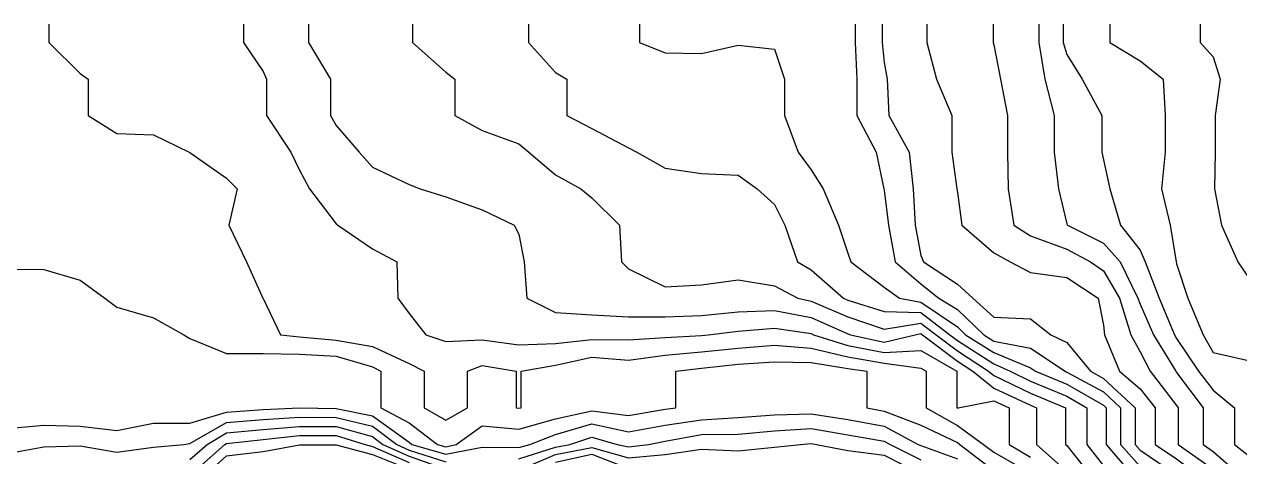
# Model space of a CAD drawing. Header units: metres. Extents: x 549046 to 549770, y 4180130 to 4180826.
# Drawn here: x 549226.9 to 549527.7, y 4180719.2 to 4180826.2 of the extents above; entities that cross this region are included whole.
import ezdxf

# ---------------------------------------------------------------- set-up
doc = ezdxf.new("R2010")
doc.units = ezdxf.units.M
doc.layers.add('CONTOURS', color=7, linetype='Continuous')
doc.layers.add('CONTOURS_INDEX', color=7, linetype='Continuous')

msp = doc.modelspace()

# ---------------------------------------------------------------- linework, layer by layer
at = {"layer": 'CONTOURS'}
for points in [[(549232.98, 4180826.22, 212), (549232.98, 4180821.7, 212), (549240.8, 4180814.02, 212), (549242.76, 4180812.66, 212), (549242.76, 4180803.62, 212), (549249.84, 4180799.19, 212), (549258.88, 4180798.84, 212), (549267.75, 4180794.58, 212), (549267.93, 4180794.52, 212), (549276.97, 4180788.12, 212), (549279.58, 4180785.54, 212), (549277.56, 4180776.5, 212), (549281.94, 4180767.45, 212), (549285.98, 4180758.41, 212), (549286.01, 4180758.34, 212), (549290.37, 4180749.37, 212), (549295.05, 4180748.86, 212), (549304.09, 4180748.05, 212), (549313.13, 4180746.47, 212), (549322.18, 4180742.27, 212), (549325.86, 4180740.33, 212), (549325.86, 4180731.29, 212), (549331.22, 4180728.24, 212), (549336.61, 4180731.29, 212), (549336.61, 4180740.33, 212), (549340.26, 4180741.81, 212), (549348.61, 4180740.33, 212), (549348.61, 4180731.29, 212), (549349.3, 4180731.19, 212), (549349.89, 4180731.29, 212), (549349.89, 4180740.33, 212), (549358.34, 4180741.84, 212), (549367.38, 4180743.8, 212), (549376.42, 4180743.07, 212), (549385.47, 4180744.36, 212), (549394.51, 4180745.16, 212), (549403.55, 4180746.1, 212), (549412.59, 4180746.83, 212), (549421.63, 4180746.05, 212), (549430.67, 4180743.88, 212), (549439.72, 4180742.33, 212), (549448.76, 4180741.1, 212), (549450.08, 4180740.33, 212), (549450.08, 4180731.29, 212), (549457.8, 4180726.96, 212), (549464.31, 4180722.25, 212), (549466.84, 4180720.31, 212), (549475.88, 4180715.12, 212)], [(549297.28, 4180826.22, 208), (549297.28, 4180821.7, 208), (549302.68, 4180812.66, 208), (549302.68, 4180803.62, 208), (549304.09, 4180801.16, 208), (549309.81, 4180794.58, 208), (549313.13, 4180790.83, 208), (549322.18, 4180786.59, 208), (549324.87, 4180785.54, 208), (549331.22, 4180783.48, 208), (549340.26, 4180780.26, 208), (549348.13, 4180776.5, 208), (549349.3, 4180774.28, 208), (549350.59, 4180767.45, 208), (549351.32, 4180758.41, 208), (549358.34, 4180754.92, 208), (549367.38, 4180754.34, 208), (549376.42, 4180753.78, 208), (549385.47, 4180753.81, 208), (549394.51, 4180754.18, 208), (549403.55, 4180755.07, 208), (549412.59, 4180755.41, 208), (549421.63, 4180753.66, 208), (549430.67, 4180749.61, 208), (549431.37, 4180749.37, 208), (549439.72, 4180747.56, 208), (549447.36, 4180749.37, 208), (549448.76, 4180749.7, 208), (549449.19, 4180749.37, 208), (549457.8, 4180742.85, 208), (549461.63, 4180740.33, 208), (549466.84, 4180736.17, 208), (549475.88, 4180731.92, 208), (549477.4, 4180731.29, 208), (549477.4, 4180722.25, 208), (549484.92, 4180715.57, 208)], [(549322.99, 4180826.22, 206), (549322.99, 4180821.7, 206), (549331.22, 4180814.35, 206), (549333.45, 4180812.66, 206), (549333.45, 4180803.62, 206), (549340.26, 4180799.96, 206), (549349.3, 4180796.61, 206), (549351.76, 4180794.58, 206), (549358.34, 4180788.96, 206), (549364.66, 4180785.54, 206), (549367.38, 4180783.24, 206), (549374.17, 4180776.5, 206), (549374.7, 4180767.45, 206), (549376.42, 4180765.69, 206), (549385.47, 4180761.23, 206), (549394.51, 4180761.76, 206), (549403.55, 4180762.99, 206), (549412.59, 4180761.49, 206), (549418.3, 4180758.41, 206), (549421.63, 4180757.68, 206), (549430.67, 4180753.78, 206), (549439.72, 4180750.73, 206), (549448.76, 4180752.29, 206), (549452.56, 4180749.37, 206), (549457.8, 4180745.41, 206), (549465.52, 4180740.33, 206), (549466.84, 4180739.28, 206), (549475.88, 4180734.89, 206), (549484.57, 4180731.29, 206), (549484.57, 4180722.25, 206), (549484.92, 4180721.93, 206), (549491.81, 4180713.2, 206)], [(549351.73, 4180826.22, 204), (549351.73, 4180821.7, 204), (549358.34, 4180814.27, 204), (549361.14, 4180812.66, 204), (549361.14, 4180803.62, 204), (549367.38, 4180800.42, 204), (549376.42, 4180795.64, 204), (549378.48, 4180794.58, 204), (549385.47, 4180790.62, 204), (549394.51, 4180789.29, 204), (549403.55, 4180788.85, 204), (549408.26, 4180785.54, 204), (549412.59, 4180781.58, 204), (549415.12, 4180776.5, 204), (549418.27, 4180767.45, 204), (549421.63, 4180765.43, 204), (549429.6, 4180758.41, 204), (549430.67, 4180757.95, 204), (549439.72, 4180755.15, 204), (549448.76, 4180754.88, 204), (549455.94, 4180749.37, 204), (549457.8, 4180747.97, 204), (549466.84, 4180742.19, 204), (549470.85, 4180740.33, 204), (549475.88, 4180737.86, 204), (549484.92, 4180734.14, 204), (549489.8, 4180731.29, 204), (549489.8, 4180722.25, 204), (549493.97, 4180716.94, 204)], [(549379.18, 4180826.22, 202), (549379.18, 4180821.7, 202), (549385.47, 4180819.2, 202), (549394.51, 4180819.03, 202), (549403.55, 4180821.05, 202), (549412.59, 4180820.03, 202), (549415.04, 4180812.66, 202), (549415.04, 4180803.62, 202), (549418.42, 4180794.58, 202), (549421.63, 4180790.24, 202), (549424.58, 4180785.54, 202), (549428.38, 4180776.5, 202), (549430.67, 4180769.54, 202), (549431.41, 4180767.45, 202), (549439.72, 4180761.17, 202), (549443.51, 4180758.41, 202), (549448.76, 4180757.47, 202), (549457.8, 4180751.31, 202), (549459.83, 4180749.37, 202), (549466.84, 4180745.01, 202), (549475.88, 4180741.16, 202), (549477.12, 4180740.33, 202), (549484.92, 4180737.13, 202), (549493.97, 4180731.92, 202), (549494.64, 4180731.29, 202), (549494.64, 4180722.25, 202), (549502.33, 4180713.2, 202)], [(549439.2, 4180826.22, 198), (549439.2, 4180821.7, 198), (549439.72, 4180816.73, 198), (549440.46, 4180812.66, 198), (549440.89, 4180803.62, 198), (549445.87, 4180794.58, 198), (549446.87, 4180785.54, 198), (549447.38, 4180776.5, 198), (549448.76, 4180768.99, 198), (549449.4, 4180767.45, 198), (549457.8, 4180761.9, 198), (549461.64, 4180758.41, 198), (549466.84, 4180753.76, 198), (549475.88, 4180753.29, 198), (549480.95, 4180749.37, 198), (549484.92, 4180747.48, 198), (549490.71, 4180740.33, 198), (549493.97, 4180738.58, 198), (549501.77, 4180731.29, 198), (549501.77, 4180722.25, 198), (549503.01, 4180720.83, 198), (549512.05, 4180714.74, 198)], [(549450.25, 4180826.22, 196), (549450.25, 4180821.7, 196), (549452.66, 4180812.66, 196), (549456.46, 4180803.62, 196), (549456.46, 4180794.58, 196), (549457.67, 4180785.54, 196), (549457.8, 4180784.56, 196), (549458.91, 4180776.5, 196), (549466.84, 4180769.64, 196), (549470.85, 4180767.45, 196), (549475.88, 4180764.77, 196), (549484.92, 4180763.53, 196), (549492.63, 4180758.41, 196), (549493.97, 4180751.79, 196), (549494.22, 4180749.37, 196), (549497.92, 4180740.33, 196), (549503.01, 4180735.96, 196), (549506.73, 4180731.29, 196), (549506.73, 4180722.25, 196), (549512.05, 4180718.63, 196), (549519.28, 4180713.2, 196), (549521.09, 4180711.66, 196), (549530.13, 4180707.18, 196)], [(549466.66, 4180826.22, 194), (549466.66, 4180821.7, 194), (549466.84, 4180821.14, 194), (549468.51, 4180812.66, 194), (549470.17, 4180803.62, 194), (549470.17, 4180794.58, 194), (549470.41, 4180785.54, 194), (549471.81, 4180776.5, 194), (549475.88, 4180773.84, 194), (549484.92, 4180770.59, 194), (549490.71, 4180767.45, 194), (549493.97, 4180765.2, 194), (549497.96, 4180758.41, 194), (549500.75, 4180749.37, 194), (549503.01, 4180745.12, 194), (549505.49, 4180740.33, 194), (549512.05, 4180731.85, 194), (549512.47, 4180731.29, 194), (549512.47, 4180722.25, 194), (549521.09, 4180716.07, 194), (549524.38, 4180713.2, 194), (549530.13, 4180710, 194)], [(549477.96, 4180826.22, 192), (549477.96, 4180821.7, 192), (549479.47, 4180812.66, 192), (549481.77, 4180803.62, 192), (549481.77, 4180794.58, 192), (549482.79, 4180785.54, 192), (549484.92, 4180776.87, 192), (549485.02, 4180776.5, 192), (549493.97, 4180772.03, 192), (549498.09, 4180767.45, 192), (549502.44, 4180758.41, 192), (549503.01, 4180756.94, 192), (549506.36, 4180749.37, 192), (549511.84, 4180740.33, 192), (549512.05, 4180740.05, 192), (549518.62, 4180731.29, 192), (549518.62, 4180722.25, 192), (549521.09, 4180720.47, 192), (549529.44, 4180713.2, 192)], [(549495.49, 4180826.22, 188), (549495.49, 4180821.7, 188), (549503.01, 4180817.22, 188), (549508.75, 4180812.66, 188), (549509.18, 4180803.62, 188), (549509.18, 4180794.58, 188), (549508.34, 4180785.54, 188), (549510.43, 4180776.5, 188), (549511.96, 4180767.45, 188), (549512.05, 4180766.97, 188), (549514.8, 4180758.41, 188), (549518.59, 4180749.37, 188), (549521.09, 4180745, 188), (549530.13, 4180742.93, 188)], [(549517.9, 4180826.22, 186), (549517.9, 4180821.7, 186), (549521.09, 4180818.15, 186), (549522.83, 4180812.66, 186), (549521.59, 4180803.62, 186), (549521.59, 4180794.58, 186), (549521.42, 4180785.54, 186), (549523.13, 4180776.5, 186), (549527.16, 4180767.45, 186), (549530.13, 4180763.07, 186)], [(549222.72, 4180765.61, 214), (549231.76, 4180765.5, 214), (549240.8, 4180762.88, 214), (549246.86, 4180758.41, 214), (549249.84, 4180756.18, 214), (549258.88, 4180753.57, 214), (549266.39, 4180749.37, 214), (549267.93, 4180748.42, 214), (549276.97, 4180744.73, 214), (549286.01, 4180744.72, 214), (549295.05, 4180744.57, 214), (549304.09, 4180744.05, 214), (549313.13, 4180741.44, 214), (549315.17, 4180740.33, 214), (549315.17, 4180731.29, 214), (549322.18, 4180727.61, 214), (549329.22, 4180722.25, 214), (549331.22, 4180721.66, 214), (549333.82, 4180722.25, 214), (549340.26, 4180726.8, 214), (549349.3, 4180726.01, 214), (549358.34, 4180728.53, 214), (549367.38, 4180730.58, 214), (549376.42, 4180729.43, 214), (549385.47, 4180730.97, 214), (549388.11, 4180731.29, 214), (549388.11, 4180740.33, 214), (549394.51, 4180741.11, 214), (549403.55, 4180742.06, 214), (549412.59, 4180742.7, 214), (549421.63, 4180742.48, 214), (549430.67, 4180741.05, 214), (549435.41, 4180740.33, 214), (549435.41, 4180731.29, 214), (549439.72, 4180730.43, 214), (549448.76, 4180726.98, 214), (549457.8, 4180722.7, 214), (549458.42, 4180722.25, 214), (549466.84, 4180715.79, 214)], [(549222.72, 4180726.19, 216), (549231.76, 4180727.02, 216), (549240.8, 4180726.74, 216), (549249.84, 4180725.72, 216), (549258.88, 4180727.5, 216), (549267.93, 4180727.53, 216), (549276.97, 4180730.24, 216), (549286.01, 4180730.89, 216), (549295.05, 4180731.26, 216), (549304.09, 4180731.13, 216), (549313.13, 4180729.29, 216), (549322.18, 4180722.77, 216), (549322.87, 4180722.25, 216), (549331.22, 4180719.8, 216), (549340.26, 4180721.57, 216), (549349.3, 4180721.48, 216), (549352, 4180722.25, 216), (549358.34, 4180724.7, 216), (549367.38, 4180727.3, 216), (549376.42, 4180725.35, 216), (549385.47, 4180726.99, 216), (549394.51, 4180728.35, 216), (549403.55, 4180728.92, 216), (549412.59, 4180729.59, 216), (549421.63, 4180729.83, 216), (549430.67, 4180728.44, 216), (549439.72, 4180726.72, 216), (549448.12, 4180722.25, 216), (549448.76, 4180721.93, 216), (549457.8, 4180718.68, 216)], [(549222.72, 4180720.03, 218), (549231.76, 4180721.63, 218), (549240.8, 4180721.85, 218), (549249.84, 4180720.3, 218), (549258.88, 4180721.52, 218), (549266.39, 4180722.25, 218), (549267.93, 4180722.43, 218), (549276.97, 4180727.66, 218), (549286.01, 4180728.4, 218), (549295.05, 4180728.98, 218), (549304.09, 4180728.9, 218), (549313.13, 4180726.73, 218), (549319.12, 4180722.25, 218), (549322.18, 4180720.85, 218), (549331.22, 4180717.93, 218)], [(549349.3, 4180718.66, 218), (549358.34, 4180721.58, 218), (549361.94, 4180722.25, 218), (549367.38, 4180724.02, 218), (549373.67, 4180722.25, 218), (549376.42, 4180721.61, 218), (549381.41, 4180722.25, 218), (549385.47, 4180723.02, 218), (549394.51, 4180724.71, 218), (549403.55, 4180724.79, 218), (549412.59, 4180725.6, 218), (549421.63, 4180726.16, 218), (549430.67, 4180724.62, 218), (549439.72, 4180723.01, 218), (549441.16, 4180722.25, 218), (549448.76, 4180718.45, 218)], [(549267.93, 4180714.58, 222), (549276.57, 4180722.25, 222), (549276.97, 4180722.48, 222), (549286.01, 4180723.43, 222), (549295.05, 4180724.42, 222), (549304.09, 4180724.43, 222), (549311.27, 4180722.25, 222), (549313.13, 4180721.74, 222), (549322.18, 4180717.72, 222)], [(549270.12, 4180713.2, 224), (549276.97, 4180719.44, 224), (549286.01, 4180720.51, 224), (549295.05, 4180722.12, 224), (549304.09, 4180722.17, 224), (549313.13, 4180719.73, 224), (549322.18, 4180716.15, 224)], [(549358.34, 4180717.88, 222), (549367.38, 4180719.79, 222), (549376.42, 4180716.26, 222)]]:
    msp.add_polyline3d(points, dxfattribs=at)
at = {"layer": 'CONTOURS_INDEX'}
for points in [[(549281.2, 4180826.22, 210), (549281.2, 4180821.7, 210), (549286.01, 4180814.52, 210), (549286.84, 4180812.66, 210), (549286.84, 4180803.62, 210), (549292.93, 4180794.58, 210), (549295.05, 4180790.08, 210), (549297.5, 4180785.54, 210), (549304.09, 4180776.81, 210), (549304.52, 4180776.5, 210), (549313.13, 4180770.68, 210), (549319.11, 4180767.45, 210), (549319.36, 4180758.41, 210), (549322.18, 4180754.63, 210), (549326.27, 4180749.37, 210), (549331.22, 4180747.7, 210), (549340.26, 4180748.11, 210), (549349.3, 4180746.87, 210), (549358.34, 4180747.25, 210), (549367.38, 4180748.23, 210), (549376.42, 4180748.1, 210), (549385.47, 4180748.74, 210), (549394.51, 4180749.2, 210), (549396.13, 4180749.37, 210), (549403.55, 4180750.28, 210), (549412.59, 4180751.05, 210), (549421.63, 4180749.65, 210), (549422.24, 4180749.37, 210), (549430.67, 4180746.71, 210), (549439.72, 4180744.95, 210), (549448.76, 4180745.51, 210), (549457.69, 4180740.33, 210), (549457.69, 4180731.29, 210), (549457.8, 4180731.23, 210), (549458.03, 4180731.29, 210), (549466.84, 4180733.06, 210), (549470.63, 4180731.29, 210), (549470.63, 4180722.25, 210), (549475.88, 4180719.1, 210)], [(549432.53, 4180826.22, 200), (549432.53, 4180821.7, 200), (549432.91, 4180812.66, 200), (549432.91, 4180803.62, 200), (549437.68, 4180794.58, 200), (549439.6, 4180785.54, 200), (549439.72, 4180785.17, 200), (549440.8, 4180776.5, 200), (549442.39, 4180767.45, 200), (549448.76, 4180762.02, 200), (549453.24, 4180758.41, 200), (549457.8, 4180755.62, 200), (549464.35, 4180749.37, 200), (549466.84, 4180747.82, 200), (549475.88, 4180746.03, 200), (549484.44, 4180740.33, 200), (549484.92, 4180740.13, 200), (549493.97, 4180735.25, 200), (549498.2, 4180731.29, 200), (549498.2, 4180722.25, 200), (549503.01, 4180716.76, 200)], [(549483.97, 4180826.22, 190), (549483.97, 4180821.7, 190), (549484.92, 4180818.72, 190), (549488.67, 4180812.66, 190), (549493.59, 4180803.62, 190), (549493.59, 4180794.58, 190), (549493.97, 4180792.65, 190), (549495.49, 4180785.54, 190), (549498.19, 4180776.5, 190), (549503.01, 4180770.29, 190), (549504.26, 4180767.45, 190), (549507.72, 4180758.41, 190), (549511.49, 4180749.37, 190), (549512.05, 4180748.46, 190), (549517.5, 4180740.33, 190), (549521.09, 4180735.66, 190), (549526.35, 4180731.29, 190), (549526.35, 4180722.25, 190), (549530.13, 4180719.24, 190)], [(549267.93, 4180718.49, 220), (549272.17, 4180722.25, 220), (549276.97, 4180725.07, 220), (549286.01, 4180725.92, 220), (549295.05, 4180726.7, 220), (549304.09, 4180726.66, 220), (549313.13, 4180724.16, 220), (549315.69, 4180722.25, 220), (549322.18, 4180719.29, 220), (549331.22, 4180716.07, 220)], [(549349.3, 4180715.85, 220), (549358.34, 4180719.73, 220), (549367.38, 4180721.48, 220), (549376.42, 4180718.94, 220), (549385.47, 4180719.76, 220), (549394.51, 4180721.08, 220), (549403.55, 4180720.63, 220), (549412.59, 4180721.58, 220), (549418.98, 4180722.25, 220), (549421.63, 4180722.49, 220), (549422.97, 4180722.25, 220), (549430.67, 4180720.74, 220), (549439.72, 4180719.61, 220), (549448.76, 4180714.97, 220)]]:
    msp.add_polyline3d(points, dxfattribs=at)

doc.saveas('drawing.dxf')
